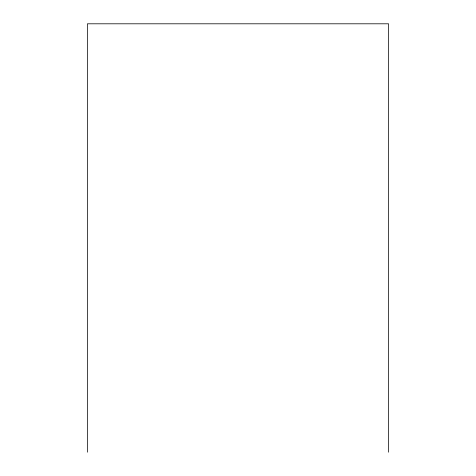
<?xml version="1.0" encoding="UTF-8"?>
<svg xmlns="http://www.w3.org/2000/svg" width="476" height="476" viewBox="0 0 476 476"><rect width="100%" height="100%" fill="white"/><g stroke="black" fill="none" stroke-linecap="round" stroke-linejoin="round"><path stroke-width="0.71" d="M388.589 452.2L388.589 23.8L87.411 23.8L87.411 452.2"/></g></svg>
